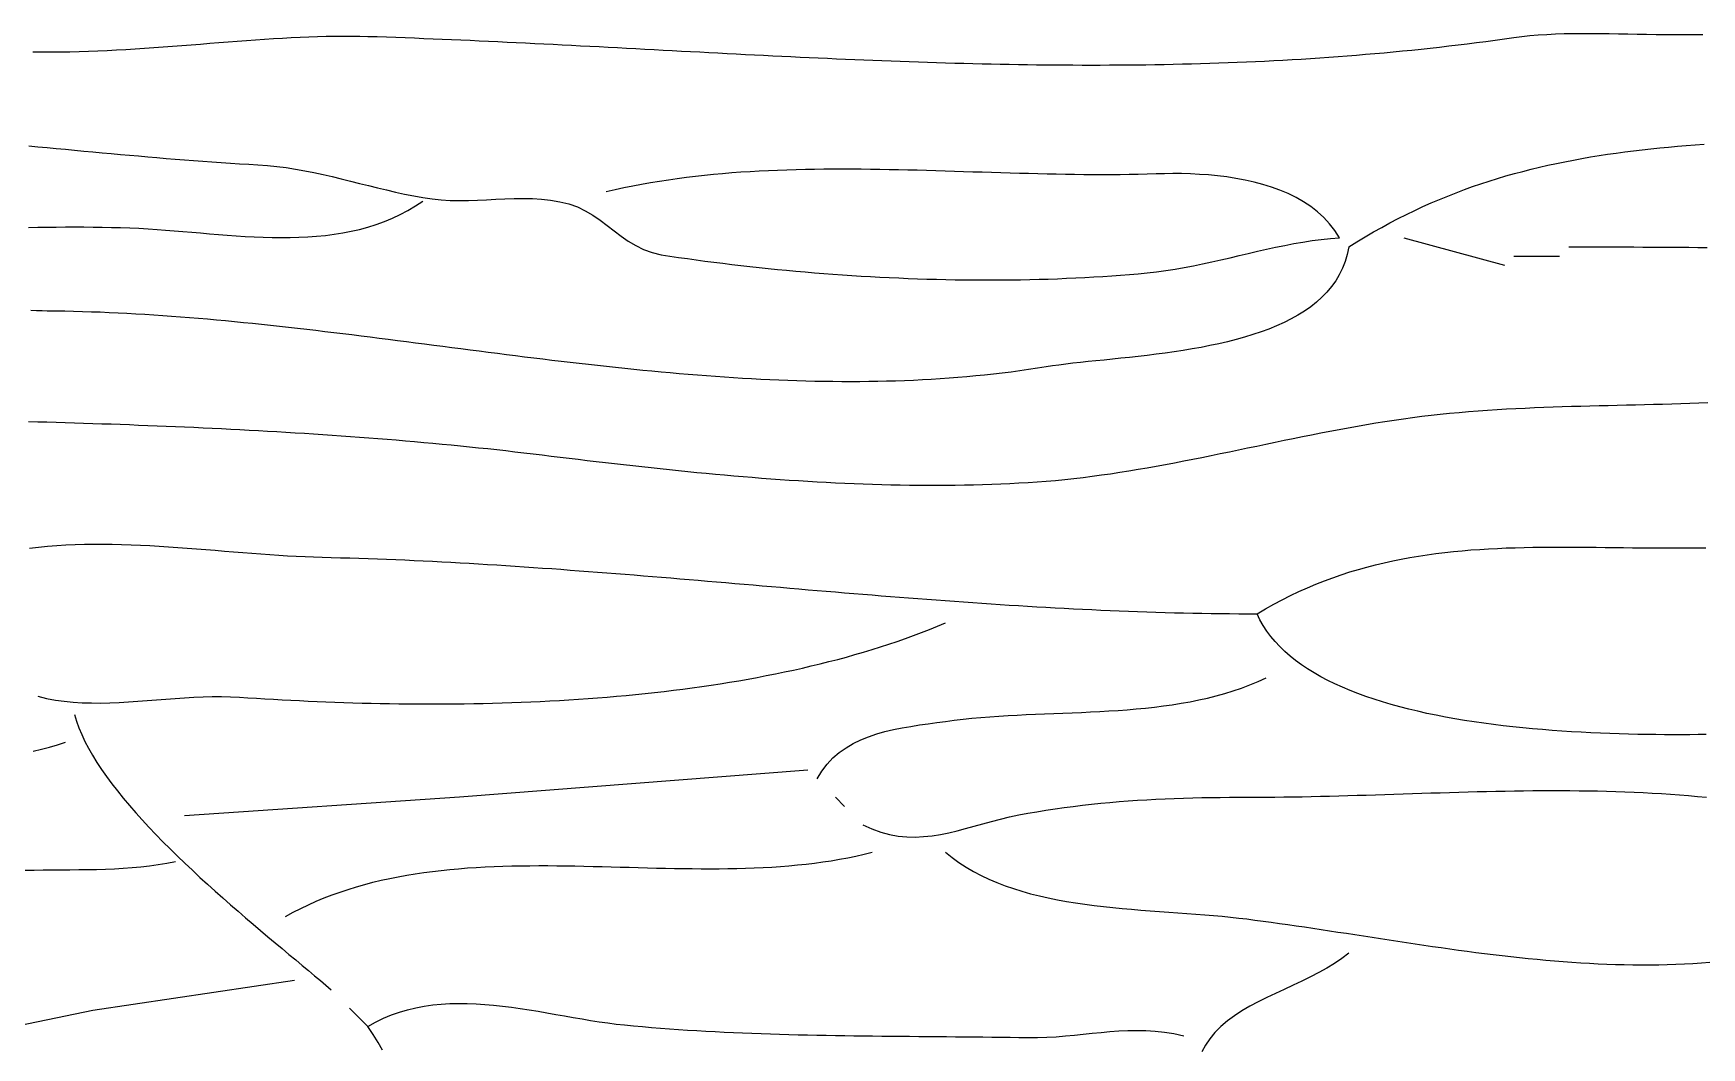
# Model space of a CAD drawing. Header units: millimetres. Extents: x 17 to 1517, y 15 to 1503.
# Drawn here: x 860.5 to 1042.5, y 1178.7 to 1289.3 of the extents above; entities that cross this region are included whole.
import ezdxf

# ---------------------------------------------------------------- set-up
doc = ezdxf.new("R2010")
doc.units = ezdxf.units.MM
doc.layers.add('0_0_0', color=3, linetype='Continuous')

msp = doc.modelspace()

# ---------------------------------------------------------------- linework, layer by layer
at = {"layer": '0_0_0'}
for points in [[(860.4492, 1287.2715), (861.45, 1287.2585), (862.4547, 1287.2558), (863.4628, 1287.2628), (864.474, 1287.2789), (865.4878, 1287.3036), (866.5038, 1287.3361), (867.5217, 1287.3759), (868.5411, 1287.4224), (869.5616, 1287.4749), (870.5828, 1287.533), (871.6043, 1287.5959), (872.6258, 1287.6631), (873.6467, 1287.7339), (874.6668, 1287.8078), (875.6857, 1287.8841), (876.703, 1287.9623), (877.7182, 1288.0417), (878.731, 1288.1217), (879.741, 1288.2018), (880.7478, 1288.2812), (881.7511, 1288.3595), (882.7504, 1288.436), (883.7453, 1288.5101), (884.7355, 1288.5812), (885.7206, 1288.6487), (886.7002, 1288.712), (887.6738, 1288.7704), (888.6412, 1288.8234), (889.6019, 1288.8704), (890.5555, 1288.9108), (891.5016, 1288.9439), (892.4399, 1288.9692), (893.3699, 1288.986), (894.2913, 1288.9938), (895.2038, 1288.9919), (896.1067, 1288.9797), (897, 1288.9567), (898.0165, 1288.9232), (899.0322, 1288.8884), (900.0472, 1288.8523), (901.0615, 1288.8151), (902.075, 1288.7767), (903.0878, 1288.7371), (904.0999, 1288.6965), (905.1113, 1288.6549), (906.122, 1288.6123), (907.1321, 1288.5688), (908.1414, 1288.5243), (909.1502, 1288.479), (910.1583, 1288.4329), (911.1658, 1288.386), (912.1726, 1288.3384), (913.1789, 1288.2902), (914.1846, 1288.2413), (915.1897, 1288.1918), (916.1942, 1288.1418), (917.1982, 1288.0913), (918.2017, 1288.0403), (919.2046, 1287.9889), (920.207, 1287.9372), (921.2089, 1287.8852), (922.2104, 1287.8328), (923.2113, 1287.7803), (924.2118, 1287.7275), (925.2119, 1287.6746), (926.2115, 1287.6216), (927.2106, 1287.5686), (928.2094, 1287.5156), (929.2078, 1287.4625), (930.2057, 1287.4096), (931.2033, 1287.3568), (932.2006, 1287.3042), (933.1974, 1287.2517), (934.194, 1287.1996), (935.1902, 1287.1477), (936.1861, 1287.0962), (937.1817, 1287.0451), (938.177, 1286.9944), (939.172, 1286.9442), (940.1667, 1286.8945), (941.1612, 1286.8454), (942.1555, 1286.7969), (943.1495, 1286.749), (944.1433, 1286.7019), (945.1369, 1286.6555), (946.1303, 1286.6098), (947.1236, 1286.5651), (948.1166, 1286.5212), (949.1095, 1286.4782), (950.1023, 1286.4362), (951.0949, 1286.3952), (952.0874, 1286.3552), (953.0798, 1286.3164), (954.0722, 1286.2787), (955.0644, 1286.2422), (956.0565, 1286.2069), (957.0486, 1286.1729), (958.0407, 1286.1403), (959.0327, 1286.109), (960.0247, 1286.0791), (961.0167, 1286.0506), (962.0087, 1286.0237), (963.0007, 1285.9983), (963.9927, 1285.9745), (964.9848, 1285.9523), (965.977, 1285.9318), (966.9692, 1285.9131), (967.9614, 1285.8961), (968.9538, 1285.8809), (969.9463, 1285.8675), (970.9389, 1285.8561), (971.9316, 1285.8466), (972.9244, 1285.8391), (973.9174, 1285.8336), (974.9106, 1285.8302), (975.9039, 1285.8289), (976.8974, 1285.8298), (977.8912, 1285.8329), (978.8851, 1285.8382), (979.8793, 1285.8459), (980.8737, 1285.8559), (981.8683, 1285.8682), (982.8632, 1285.8831), (983.8584, 1285.9003), (984.8539, 1285.9201), (985.8496, 1285.9425), (986.8457, 1285.9675), (987.8421, 1285.9951), (988.8389, 1286.0255), (989.836, 1286.0585), (990.8334, 1286.0944), (991.8312, 1286.1331), (992.8294, 1286.1746), (993.828, 1286.2191), (994.8271, 1286.2666), (995.8265, 1286.317), (996.8264, 1286.3705), (997.8267, 1286.4271), (998.8274, 1286.4869), (999.8287, 1286.5498), (1000.8304, 1286.616), (1001.8326, 1286.6854), (1002.8354, 1286.7582), (1003.8386, 1286.8343), (1004.8424, 1286.9138), (1005.8467, 1286.9968), (1006.8516, 1287.0833), (1007.857, 1287.1733), (1008.8631, 1287.2669), (1009.8697, 1287.3641), (1010.8769, 1287.465), (1011.8848, 1287.5697), (1012.8932, 1287.678), (1013.9024, 1287.7902), (1014.9121, 1287.9063), (1015.9226, 1288.0262), (1016.9337, 1288.1501), (1017.9455, 1288.278), (1018.958, 1288.4099), (1019.9713, 1288.5458), (1020.9852, 1288.6859), (1022, 1288.8302), (1022.8734, 1288.9443), (1023.7652, 1289.0388), (1024.6743, 1289.1151), (1025.5994, 1289.1748), (1026.5393, 1289.2196), (1027.493, 1289.2508), (1028.4592, 1289.2703), (1029.4368, 1289.2794), (1030.4245, 1289.2798), (1031.4213, 1289.273), (1032.426, 1289.2606), (1033.4373, 1289.2441), (1034.4542, 1289.2252), (1035.4754, 1289.2054), (1036.4998, 1289.1862), (1037.5262, 1289.1693), (1038.5535, 1289.1562), (1039.5804, 1289.1484), (1040.6059, 1289.1476), (1041.6286, 1289.1553), (1042.6476, 1289.173)], [(860.0034, 1277.0057), (861.0022, 1276.9148), (862.0009, 1276.8232), (862.9994, 1276.7312), (863.9979, 1276.6388), (864.9963, 1276.5464), (865.9948, 1276.454), (866.9932, 1276.3619), (867.9917, 1276.2702), (868.9902, 1276.1792), (869.9889, 1276.0889), (870.9877, 1275.9997), (871.9866, 1275.9116), (872.9857, 1275.8249), (873.985, 1275.7397), (874.9846, 1275.6563), (875.9845, 1275.5747), (876.9846, 1275.4952), (877.9851, 1275.4181), (878.9859, 1275.3433), (879.9871, 1275.2712), (880.9887, 1275.2019), (881.9908, 1275.1357), (882.9933, 1275.0726), (883.9964, 1275.0128), (885, 1274.9567), (886.0398, 1274.8831), (887.0703, 1274.7779), (888.0921, 1274.644), (889.1063, 1274.4848), (890.1137, 1274.3035), (891.1152, 1274.1033), (892.1116, 1273.8873), (893.104, 1273.6588), (894.0931, 1273.4211), (895.0798, 1273.1772), (896.065, 1272.9305), (897.0496, 1272.6841), (898.0346, 1272.4413), (899.0207, 1272.2052), (900.0089, 1271.9791), (901, 1271.7661), (901.995, 1271.5696), (902.9947, 1271.3926), (904, 1271.2385), (904.9846, 1271.1282), (905.9729, 1271.0678), (906.9643, 1271.048), (907.9582, 1271.0598), (908.9541, 1271.0942), (909.9516, 1271.142), (910.9501, 1271.1944), (911.949, 1271.2421), (912.9478, 1271.2761), (913.9461, 1271.2874), (914.9433, 1271.2669), (915.9388, 1271.2056), (916.9322, 1271.0943), (917.9229, 1270.9241), (918.9104, 1270.6859), (919.8454, 1270.3614), (920.7169, 1269.944), (921.5388, 1269.4543), (922.3251, 1268.9125), (923.0895, 1268.339), (923.8462, 1267.7541), (924.6089, 1267.1783), (925.3916, 1266.632), (926.2082, 1266.1354), (927.0726, 1265.7089), (927.9988, 1265.373), (929.0007, 1265.1481), (929.943, 1265.0034), (930.8916, 1264.8622), (931.8461, 1264.7244), (932.8063, 1264.5902), (933.772, 1264.4596), (934.7429, 1264.3325), (935.7188, 1264.2091), (936.6995, 1264.0894), (937.6848, 1263.9734), (938.6744, 1263.8612), (939.668, 1263.7528), (940.6655, 1263.6482), (941.6666, 1263.5476), (942.6711, 1263.4508), (943.6787, 1263.358), (944.6893, 1263.2692), (945.7025, 1263.1845), (946.7182, 1263.1039), (947.7361, 1263.0273), (948.756, 1262.955), (949.7776, 1262.8869), (950.8008, 1262.823), (951.8252, 1262.7634), (952.8507, 1262.7081), (953.877, 1262.6572), (954.9039, 1262.6107), (955.9311, 1262.5687), (956.9585, 1262.5311), (957.9857, 1262.4981), (959.0126, 1262.4697), (960.0389, 1262.4458), (961.0644, 1262.4266), (962.0889, 1262.4122), (963.1121, 1262.4024), (964.1338, 1262.3974), (965.1537, 1262.3972), (966.1716, 1262.4019), (967.1874, 1262.4115), (968.2007, 1262.426), (969.2113, 1262.4455), (970.219, 1262.47), (971.2236, 1262.4995), (972.2248, 1262.5342), (973.2224, 1262.5739), (974.2161, 1262.6189), (975.2058, 1262.6691), (976.1912, 1262.7245), (977.172, 1262.7852), (978.1481, 1262.8513), (979.1191, 1262.9227), (980.085, 1262.9995), (981.0453, 1263.0818), (982, 1263.1697), (983.0204, 1263.2802), (984.0365, 1263.4155), (985.0486, 1263.5726), (986.0571, 1263.749), (987.0624, 1263.9416), (988.0648, 1264.148), (989.0648, 1264.3651), (990.0625, 1264.5904), (991.0584, 1264.821), (992.0529, 1265.0542), (993.0463, 1265.2873), (994.039, 1265.5173), (995.0314, 1265.7417), (996.0237, 1265.9576), (997.0164, 1266.1623), (998.0097, 1266.353), (999.0042, 1266.5269), (1000.0001, 1266.6813), (1000.9978, 1266.8135), (1001.9976, 1266.9206), (1003, 1267), (1002.4902, 1267.7963), (1001.9171, 1268.5326), (1001.285, 1269.2109), (1000.5984, 1269.8334), (999.8616, 1270.4024), (999.079, 1270.9199), (998.255, 1271.3882), (997.3938, 1271.8094), (996.5, 1272.1857), (995.5778, 1272.5193), (994.6316, 1272.8124), (993.6659, 1273.0671), (992.6849, 1273.2857), (991.6931, 1273.4702), (990.6948, 1273.6229), (989.6944, 1273.746), (988.6963, 1273.8416), (987.7048, 1273.912), (986.7243, 1273.9592), (985.7592, 1273.9854), (984.8139, 1273.993), (983.8927, 1273.9839), (983, 1273.9605), (982.0215, 1273.9303), (981.0401, 1273.9064), (980.056, 1273.8884), (979.0691, 1273.8759), (978.0797, 1273.8686), (977.0878, 1273.8663), (976.0936, 1273.8685), (975.0971, 1273.8751), (974.0985, 1273.8855), (973.0979, 1273.8995), (972.0954, 1273.9169), (971.0911, 1273.9371), (970.0852, 1273.96), (969.0777, 1273.9852), (968.0687, 1274.0124), (967.0584, 1274.0413), (966.0469, 1274.0714), (965.0343, 1274.1026), (964.0207, 1274.1344), (963.0062, 1274.1666), (961.9909, 1274.1988), (960.975, 1274.2307), (959.9586, 1274.262), (958.9417, 1274.2923), (957.9245, 1274.3214), (956.9071, 1274.3488), (955.8896, 1274.3743), (954.8721, 1274.3975), (953.8548, 1274.4182), (952.8377, 1274.4359), (951.821, 1274.4505), (950.8047, 1274.4614), (949.789, 1274.4685), (948.7741, 1274.4713), (947.7599, 1274.4697), (946.7467, 1274.4631), (945.7345, 1274.4514), (944.7234, 1274.4341), (943.7136, 1274.411), (942.7052, 1274.3818), (941.6983, 1274.346), (940.693, 1274.3035), (939.6894, 1274.2538), (938.6876, 1274.1966), (937.6878, 1274.1316), (936.69, 1274.0585), (935.6944, 1273.9769), (934.7011, 1273.8866), (933.7101, 1273.7872), (932.7217, 1273.6784), (931.7359, 1273.5598), (930.7528, 1273.4311), (929.7726, 1273.292), (928.7953, 1273.1422), (927.8211, 1272.9814), (926.85, 1272.8092), (925.8823, 1272.6252), (924.9179, 1272.4293), (923.9571, 1272.221), (923, 1272)], [(1004, 1266), (1004.8996, 1266.5615), (1005.7991, 1267.1038), (1006.6985, 1267.6273), (1007.5978, 1268.1322), (1008.4973, 1268.619), (1009.3969, 1269.0879), (1010.2968, 1269.5395), (1011.1971, 1269.974), (1012.098, 1270.3918), (1012.9994, 1270.7933), (1013.9015, 1271.1788), (1014.8043, 1271.5488), (1015.7081, 1271.9034), (1016.6129, 1272.2432), (1017.5188, 1272.5685), (1018.4259, 1272.8797), (1019.3343, 1273.177), (1020.2441, 1273.461), (1021.1554, 1273.7319), (1022.0683, 1273.9901), (1022.9829, 1274.2359), (1023.8993, 1274.4698), (1024.8176, 1274.6921), (1025.738, 1274.9032), (1026.6604, 1275.1034), (1027.585, 1275.2931), (1028.512, 1275.4727), (1029.4414, 1275.6424), (1030.3733, 1275.8028), (1031.3078, 1275.9541), (1032.245, 1276.0967), (1033.185, 1276.231), (1034.128, 1276.3573), (1035.074, 1276.476), (1036.023, 1276.5875), (1036.9754, 1276.6921), (1037.931, 1276.7902), (1038.8901, 1276.8822), (1039.8526, 1276.9684), (1040.8188, 1277.0492), (1041.7888, 1277.1249), (1042.7625, 1277.196)], [(859.9728, 1268.1209), (860.9819, 1268.1376), (861.9905, 1268.1519), (862.9984, 1268.1631), (864.0056, 1268.1707), (865.0118, 1268.174), (866.0169, 1268.1724), (867.0207, 1268.1653), (868.0232, 1268.1521), (869.0241, 1268.1322), (870.0232, 1268.105), (871.0206, 1268.0698), (872.0159, 1268.026), (873.0091, 1267.9731), (874, 1267.9105), (874.9323, 1267.8428), (875.8734, 1267.7683), (876.8224, 1267.6887), (877.7785, 1267.6059), (878.7407, 1267.5217), (879.7081, 1267.4381), (880.6799, 1267.357), (881.6552, 1267.2801), (882.6331, 1267.2094), (883.6126, 1267.1467), (884.5929, 1267.0939), (885.5732, 1267.0529), (886.5525, 1267.0256), (887.5299, 1267.0137), (888.5046, 1267.0193), (889.4756, 1267.0441), (890.4421, 1267.0901), (891.4032, 1267.159), (892.358, 1267.2528), (893.3055, 1267.3734), (894.245, 1267.5226), (895.1756, 1267.7022), (896.0962, 1267.9143), (897.0062, 1268.1605), (897.9044, 1268.4429), (898.7902, 1268.7632), (899.6625, 1269.1234), (900.5206, 1269.5253), (901.3634, 1269.9708), (902.1902, 1270.4617), (903, 1271)], [(1010, 1267), (1021, 1264)], [(1004, 1266), (1003.8333, 1265.1847), (1003.605, 1264.4086), (1003.3176, 1263.6706), (1002.9733, 1262.9696), (1002.5747, 1262.3044), (1002.1242, 1261.6741), (1001.6241, 1261.0775), (1001.0769, 1260.5136), (1000.485, 1259.9812), (999.8508, 1259.4793), (999.1767, 1259.0068), (998.4652, 1258.5627), (997.7186, 1258.1457), (996.9394, 1257.7549), (996.1299, 1257.3891), (995.2927, 1257.0474), (994.4301, 1256.7285), (993.5445, 1256.4314), (992.6383, 1256.155), (991.714, 1255.8983), (990.7739, 1255.6601), (989.8206, 1255.4394), (988.8563, 1255.2351), (987.8836, 1255.0461), (986.9047, 1254.8713), (985.9222, 1254.7096), (984.9385, 1254.56), (983.956, 1254.4213), (982.977, 1254.2926), (982.004, 1254.1726), (981.0395, 1254.0603), (980.0857, 1253.9546), (979.1453, 1253.8545), (978.2204, 1253.7589), (977.3137, 1253.6666), (976.4274, 1253.5766), (975.564, 1253.4878), (974.726, 1253.3991), (973.9157, 1253.3095), (973.1355, 1253.2178), (972.3879, 1253.1229), (971.6752, 1253.0239), (971, 1252.9196), (970.0417, 1252.767), (969.0822, 1252.6228), (968.1216, 1252.4868), (967.1598, 1252.359), (966.1969, 1252.2391), (965.2329, 1252.1271), (964.2678, 1252.0228), (963.3016, 1251.9261), (962.3344, 1251.837), (961.3662, 1251.7551), (960.3969, 1251.6805), (959.4267, 1251.613), (958.4556, 1251.5524), (957.4834, 1251.4987), (956.5104, 1251.4517), (955.5365, 1251.4113), (954.5617, 1251.3774), (953.586, 1251.3498), (952.6095, 1251.3285), (951.6322, 1251.3132), (950.6541, 1251.3039), (949.6752, 1251.3004), (948.6955, 1251.3026), (947.7152, 1251.3104), (946.7341, 1251.3237), (945.7523, 1251.3423), (944.7699, 1251.3661), (943.7868, 1251.3949), (942.8031, 1251.4288), (941.8188, 1251.4674), (940.8339, 1251.5107), (939.8484, 1251.5587), (938.8624, 1251.611), (937.8759, 1251.6677), (936.8889, 1251.7285), (935.9014, 1251.7935), (934.9134, 1251.8623), (933.925, 1251.935), (932.9362, 1252.0114), (931.947, 1252.0913), (930.9574, 1252.1747), (929.9675, 1252.2614), (928.9772, 1252.3512), (927.9866, 1252.4441), (926.9957, 1252.5399), (926.0045, 1252.6386), (925.0131, 1252.7399), (924.0215, 1252.8437), (923.0297, 1252.95), (922.0376, 1253.0586), (921.0454, 1253.1693), (920.0531, 1253.2821), (919.0606, 1253.3968), (918.0681, 1253.5133), (917.0754, 1253.6315), (916.0827, 1253.7511), (915.09, 1253.8722), (914.0972, 1253.9946), (913.1044, 1254.1182), (912.1117, 1254.2428), (911.119, 1254.3682), (910.1263, 1254.4945), (909.1337, 1254.6214), (908.1413, 1254.7488), (907.149, 1254.8767), (906.1568, 1255.0048), (905.1648, 1255.1331), (904.1729, 1255.2613), (903.1813, 1255.3895), (902.1899, 1255.5174), (901.1988, 1255.645), (900.208, 1255.7721), (899.2174, 1255.8986), (898.2271, 1256.0244), (897.2372, 1256.1492), (896.2477, 1256.2731), (895.2585, 1256.3959), (894.2697, 1256.5174), (893.2813, 1256.6376), (892.2934, 1256.7563), (891.3059, 1256.8733), (890.319, 1256.9886), (889.3325, 1257.102), (888.3465, 1257.2134), (887.3611, 1257.3227), (886.3763, 1257.4297), (885.392, 1257.5344), (884.4084, 1257.6365), (883.4253, 1257.736), (882.4429, 1257.8328), (881.4612, 1257.9266), (880.4802, 1258.0175), (879.4999, 1258.1052), (878.5203, 1258.1896), (877.5415, 1258.2707), (876.5635, 1258.3482), (875.5862, 1258.4221), (874.6098, 1258.4922), (873.6342, 1258.5584), (872.6595, 1258.6206), (871.6856, 1258.6787), (870.7126, 1258.7324), (869.7406, 1258.7818), (868.7695, 1258.8266), (867.7994, 1258.8668), (866.8302, 1258.9022), (865.8621, 1258.9326), (864.895, 1258.9581), (863.9289, 1258.9784), (862.9639, 1258.9934), (862, 1259.003), (861.4492, 1259.012), (860.8523, 1259.031), (860.2115, 1259.059)], [(1022, 1265), (1027, 1265)], [(1028, 1266), (1029.0178, 1265.9999), (1030.0338, 1265.9995), (1031.0479, 1265.9988), (1032.0602, 1265.9978), (1033.0707, 1265.9962), (1034.0797, 1265.9941), (1035.0871, 1265.9914), (1036.0929, 1265.9879), (1037.0974, 1265.9837), (1038.1005, 1265.9786), (1039.1024, 1265.9725), (1040.103, 1265.9654), (1041.1026, 1265.9572), (1042.1011, 1265.9479), (1043.0986, 1265.9373)], [(1043.1726, 1249.0118), (1042.1887, 1248.9694), (1041.2043, 1248.931), (1040.2193, 1248.8961), (1039.2335, 1248.8643), (1038.2468, 1248.8351), (1037.2591, 1248.808), (1036.2702, 1248.7826), (1035.2801, 1248.7584), (1034.2885, 1248.735), (1033.2953, 1248.7119), (1032.3005, 1248.6887), (1031.3038, 1248.6649), (1030.3052, 1248.64), (1029.3045, 1248.6136), (1028.3015, 1248.5853), (1027.2962, 1248.5545), (1026.2884, 1248.5208), (1025.278, 1248.4839), (1024.2648, 1248.4431), (1023.2487, 1248.3981), (1022.2296, 1248.3483), (1021.2074, 1248.2934), (1020.1818, 1248.2329), (1019.1528, 1248.1663), (1018.1203, 1248.0932), (1017.084, 1248.0131), (1016.044, 1247.9256), (1015, 1247.8302), (1013.9905, 1247.7288), (1012.9821, 1247.6175), (1011.9747, 1247.4966), (1010.9683, 1247.3667), (1009.9629, 1247.2282), (1008.9583, 1247.0817), (1007.9546, 1246.9276), (1006.9517, 1246.7664), (1005.9496, 1246.5987), (1004.9481, 1246.4249), (1003.9473, 1246.2455), (1002.9472, 1246.061), (1001.9476, 1245.8718), (1000.9486, 1245.6786), (999.9501, 1245.4818), (998.952, 1245.2819), (997.9543, 1245.0793), (996.957, 1244.8747), (995.9599, 1244.6684), (994.9632, 1244.4609), (993.9666, 1244.2528), (992.9703, 1244.0446), (991.9741, 1243.8367), (990.9779, 1243.6296), (989.9818, 1243.4239), (988.9857, 1243.22), (987.9896, 1243.0184), (986.9933, 1242.8196), (985.997, 1242.6242), (985.0004, 1242.4325), (984.0036, 1242.2452), (983.0066, 1242.0626), (982.0092, 1241.8853), (981.0115, 1241.7138), (980.0134, 1241.5486), (979.0148, 1241.3901), (978.0157, 1241.239), (977.0161, 1241.0955), (976.0159, 1240.9603), (975.0151, 1240.8339), (974.0136, 1240.7167), (973.0114, 1240.6093), (972.0084, 1240.512), (971.0046, 1240.4255), (970, 1240.3503), (969.0146, 1240.2855), (968.0274, 1240.2272), (967.0385, 1240.1752), (966.0479, 1240.1296), (965.0556, 1240.0901), (964.0618, 1240.0566), (963.0666, 1240.0291), (962.0699, 1240.0073), (961.0719, 1239.9912), (960.0727, 1239.9808), (959.0723, 1239.9757), (958.0708, 1239.976), (957.0682, 1239.9816), (956.0647, 1239.9922), (955.0604, 1240.0079), (954.0552, 1240.0284), (953.0493, 1240.0537), (952.0428, 1240.0836), (951.0357, 1240.1181), (950.0281, 1240.157), (949.02, 1240.2002), (948.0116, 1240.2476), (947.0029, 1240.2991), (945.994, 1240.3545), (944.985, 1240.4137), (943.9759, 1240.4767), (942.9668, 1240.5433), (941.9579, 1240.6134), (940.949, 1240.6869), (939.9405, 1240.7636), (938.9322, 1240.8435), (937.9243, 1240.9264), (936.9169, 1241.0123), (935.9101, 1241.1009), (934.9038, 1241.1922), (933.8982, 1241.2861), (932.8934, 1241.3825), (931.8894, 1241.4812), (930.8864, 1241.5821), (929.8843, 1241.6851), (928.8833, 1241.7902), (927.8834, 1241.8971), (926.8847, 1242.0058), (925.8873, 1242.1161), (924.8912, 1242.2279), (923.8966, 1242.3412), (922.9035, 1242.4558), (921.9119, 1242.5716), (920.922, 1242.6884), (919.9339, 1242.8062), (918.9475, 1242.9248), (917.963, 1243.0442), (916.9805, 1243.1642), (916, 1243.2847), (915.013, 1243.4049), (914.0249, 1243.5224), (913.0358, 1243.6374), (912.0456, 1243.7497), (911.0544, 1243.8596), (910.0622, 1243.9669), (909.0691, 1244.0718), (908.075, 1244.1742), (907.0802, 1244.2743), (906.0844, 1244.372), (905.0879, 1244.4674), (904.0906, 1244.5604), (903.0926, 1244.6513), (902.0939, 1244.7399), (901.0946, 1244.8263), (900.0946, 1244.9106), (899.094, 1244.9928), (898.0929, 1245.073), (897.0912, 1245.151), (896.0891, 1245.2271), (895.0865, 1245.3012), (894.0835, 1245.3734), (893.0801, 1245.4437), (892.0764, 1245.5121), (891.0723, 1245.5788), (890.068, 1245.6436), (889.0635, 1245.7067), (888.0587, 1245.768), (887.0538, 1245.8277), (886.0487, 1245.8857), (885.0436, 1245.9422), (884.0384, 1245.997), (883.0331, 1246.0504), (882.0278, 1246.1022), (881.0226, 1246.1525), (880.0175, 1246.2015), (879.0125, 1246.249), (878.0076, 1246.2952), (877.0029, 1246.34), (875.9984, 1246.3836), (874.9941, 1246.4259), (873.9902, 1246.467), (872.9865, 1246.5069), (871.9832, 1246.5457), (870.9803, 1246.5834), (869.9778, 1246.62), (868.9758, 1246.6556), (867.9743, 1246.6901), (866.9733, 1246.7237), (865.9728, 1246.7564), (864.973, 1246.7882), (863.9738, 1246.8191), (862.9752, 1246.8492), (861.9774, 1246.8785), (860.9803, 1246.9071), (859.984, 1246.9349)], [(860.0825, 1233.1681), (861.0648, 1233.2803), (862.0535, 1233.3737), (863.0482, 1233.4491), (864.0483, 1233.5077), (865.0532, 1233.5502), (866.0624, 1233.5777), (867.0753, 1233.5911), (868.0914, 1233.5915), (869.1101, 1233.5797), (870.1308, 1233.5567), (871.1531, 1233.5235), (872.1764, 1233.481), (873.2001, 1233.4303), (874.2237, 1233.3722), (875.2466, 1233.3077), (876.2683, 1233.2379), (877.2882, 1233.1635), (878.3057, 1233.0857), (879.3205, 1233.0053), (880.3317, 1232.9234), (881.339, 1232.8409), (882.3418, 1232.7587), (883.3395, 1232.6778), (884.3316, 1232.5992), (885.3176, 1232.5238), (886.2967, 1232.4526), (887.2687, 1232.3866), (888.2328, 1232.3267), (889.1885, 1232.2738), (890.1353, 1232.229), (891.0726, 1232.1932), (892, 1232.1674), (893.0049, 1232.1436), (894.0095, 1232.1173), (895.0139, 1232.0884), (896.0181, 1232.0569), (897.0219, 1232.0231), (898.0256, 1231.9868), (899.029, 1231.9482), (900.0321, 1231.9073), (901.0351, 1231.8642), (902.0378, 1231.8189), (903.0403, 1231.7715), (904.0425, 1231.7221), (905.0446, 1231.6706), (906.0464, 1231.6173), (907.0481, 1231.562), (908.0495, 1231.5049), (909.0508, 1231.4461), (910.0519, 1231.3855), (911.0528, 1231.3233), (912.0535, 1231.2594), (913.054, 1231.1941), (914.0544, 1231.1272), (915.0546, 1231.059), (916.0547, 1230.9893), (917.0546, 1230.9184), (918.0544, 1230.8461), (919.054, 1230.7727), (920.0535, 1230.6981), (921.0529, 1230.6225), (922.0521, 1230.5458), (923.0512, 1230.4682), (924.0503, 1230.3896), (925.0492, 1230.3101), (926.048, 1230.2299), (927.0466, 1230.1489), (928.0452, 1230.0672), (929.0438, 1229.9849), (930.0422, 1229.9021), (931.0405, 1229.8187), (932.0388, 1229.7348), (933.037, 1229.6505), (934.0352, 1229.5659), (935.0333, 1229.481), (936.0313, 1229.3959), (937.0293, 1229.3105), (938.0272, 1229.2251), (939.0251, 1229.1396), (940.023, 1229.0541), (941.0208, 1228.9686), (942.0186, 1228.8832), (943.0165, 1228.7981), (944.0142, 1228.7131), (945.012, 1228.6284), (946.0098, 1228.544), (947.0076, 1228.46), (948.0054, 1228.3765), (949.0032, 1228.2935), (950.001, 1228.211), (950.9988, 1228.1291), (951.9967, 1228.048), (952.9946, 1227.9675), (953.9925, 1227.8879), (954.9905, 1227.8091), (955.9886, 1227.7312), (956.9867, 1227.6542), (957.9848, 1227.5783), (958.983, 1227.5034), (959.9813, 1227.4297), (960.9796, 1227.3571), (961.9781, 1227.2858), (962.9766, 1227.2158), (963.9752, 1227.1471), (964.9739, 1227.0799), (965.9727, 1227.0141), (966.9716, 1226.9499), (967.9706, 1226.8872), (968.9697, 1226.8262), (969.969, 1226.7669), (970.9683, 1226.7093), (971.9678, 1226.6536), (972.9675, 1226.5997), (973.9672, 1226.5477), (974.9672, 1226.4977), (975.9672, 1226.4498), (976.9675, 1226.4039), (977.9678, 1226.3602), (978.9684, 1226.3187), (979.9691, 1226.2795), (980.97, 1226.2426), (981.9711, 1226.208), (982.9723, 1226.176), (983.9738, 1226.1464), (984.9754, 1226.1193), (985.9773, 1226.0949), (986.9794, 1226.0731), (987.9816, 1226.054), (988.9841, 1226.0377), (989.9868, 1226.0243), (990.9897, 1226.0137), (991.9929, 1226.0061), (992.9963, 1226.0015), (994, 1226)], [(1042.9808, 1212.8304), (1042.116, 1212.8212), (1041.23, 1212.8147), (1040.3241, 1212.8114), (1039.3993, 1212.8116), (1038.4568, 1212.8155), (1037.4978, 1212.8236), (1036.5235, 1212.8362), (1035.5349, 1212.8537), (1034.5333, 1212.8763), (1033.5198, 1212.9043), (1032.4955, 1212.9383), (1031.4616, 1212.9784), (1030.4193, 1213.025), (1029.3697, 1213.0785), (1028.314, 1213.1392), (1027.2533, 1213.2074), (1026.1888, 1213.2835), (1025.1216, 1213.3678), (1024.0529, 1213.4606), (1022.9839, 1213.5624), (1021.9156, 1213.6733), (1020.8493, 1213.7938), (1019.7861, 1213.9243), (1018.7272, 1214.0649), (1017.6736, 1214.2162), (1016.6267, 1214.3784), (1015.5875, 1214.5518), (1014.5571, 1214.7368), (1013.5368, 1214.9338), (1012.5277, 1215.143), (1011.5309, 1215.3648), (1010.5476, 1215.5996), (1009.579, 1215.8477), (1008.6262, 1216.1094), (1007.6903, 1216.3851), (1006.7726, 1216.6751), (1005.8741, 1216.9797), (1004.996, 1217.2993), (1004.1395, 1217.6342), (1003.3058, 1217.9848), (1002.496, 1218.3514), (1001.7112, 1218.7343), (1000.9525, 1219.1339), (1000.2213, 1219.5505), (999.5185, 1219.9845), (998.8454, 1220.4361), (998.2032, 1220.9058), (997.5929, 1221.3938), (997.0157, 1221.9006), (996.4728, 1222.4263), (995.9653, 1222.9715), (995.4945, 1223.5364), (995.0613, 1224.1214), (994.6671, 1224.7267), (994.3129, 1225.3528), (994, 1226), (994.9115, 1226.5381), (995.8247, 1227.0495), (996.7395, 1227.5348), (997.656, 1227.9946), (998.5742, 1228.4296), (999.4942, 1228.8405), (1000.4159, 1229.2279), (1001.3393, 1229.5926), (1002.2646, 1229.9351), (1003.1917, 1230.2563), (1004.1206, 1230.5566), (1005.0514, 1230.8369), (1005.9841, 1231.0977), (1006.9188, 1231.3397), (1007.8553, 1231.5637), (1008.7939, 1231.7702), (1009.7344, 1231.96), (1010.677, 1232.1337), (1011.6216, 1232.2919), (1012.5683, 1232.4354), (1013.5171, 1232.5649), (1014.4679, 1232.6809), (1015.421, 1232.7841), (1016.3762, 1232.8753), (1017.3336, 1232.9551), (1018.2932, 1233.0242), (1019.255, 1233.0832), (1020.2191, 1233.1328), (1021.1855, 1233.1736), (1022.1542, 1233.2064), (1023.1253, 1233.2318), (1024.0987, 1233.2505), (1025.0745, 1233.2631), (1026.0527, 1233.2704), (1027.0333, 1233.2729), (1028.0164, 1233.2714), (1029.002, 1233.2665), (1029.9901, 1233.2589), (1030.9808, 1233.2493), (1031.974, 1233.2382), (1032.9697, 1233.2265), (1033.9681, 1233.2148), (1034.9691, 1233.2037), (1035.9728, 1233.1939), (1036.9791, 1233.186), (1037.9882, 1233.1808), (1039, 1233.179), (1039.9834, 1233.1788), (1040.9687, 1233.1785), (1041.9555, 1233.1778), (1042.944, 1233.1768)], [(861, 1217), (861.9464, 1216.7753), (862.9044, 1216.5972), (863.873, 1216.4617), (864.8511, 1216.3651), (865.8378, 1216.3034), (866.8322, 1216.273), (867.8332, 1216.2699), (868.8401, 1216.2904), (869.8516, 1216.3306), (870.8671, 1216.3868), (871.8853, 1216.455), (872.9055, 1216.5315), (873.9266, 1216.6124), (874.9476, 1216.694), (875.9677, 1216.7723), (876.9858, 1216.8437), (878.0011, 1216.9042), (879.0124, 1216.9501), (880.0189, 1216.9774), (881.0197, 1216.9825), (882.0137, 1216.9614), (883, 1216.9105), (883.912, 1216.8492), (884.8314, 1216.79), (885.7579, 1216.7329), (886.6912, 1216.6779), (887.6312, 1216.6252), (888.5777, 1216.5749), (889.5305, 1216.5271), (890.4892, 1216.4818), (891.4538, 1216.4391), (892.4241, 1216.3992), (893.3997, 1216.362), (894.3805, 1216.3278), (895.3663, 1216.2966), (896.3568, 1216.2684), (897.352, 1216.2434), (898.3514, 1216.2217), (899.355, 1216.2034), (900.3626, 1216.1885), (901.3738, 1216.1771), (902.3885, 1216.1693), (903.4066, 1216.1653), (904.4277, 1216.1651), (905.4516, 1216.1687), (906.4783, 1216.1764), (907.5073, 1216.1881), (908.5386, 1216.204), (909.572, 1216.2241), (910.6071, 1216.2486), (911.6438, 1216.2775), (912.682, 1216.311), (913.7213, 1216.349), (914.7615, 1216.3918), (915.8026, 1216.4393), (916.8441, 1216.4918), (917.886, 1216.5492), (918.928, 1216.6116), (919.9699, 1216.6793), (921.0115, 1216.7521), (922.0526, 1216.8304), (923.093, 1216.914), (924.1324, 1217.0031), (925.1707, 1217.0979), (926.2076, 1217.1983), (927.243, 1217.3045), (928.2765, 1217.4166), (929.3081, 1217.5347), (930.3375, 1217.6588), (931.3644, 1217.7891), (932.3887, 1217.9256), (933.4102, 1218.0684), (934.4286, 1218.2176), (935.4438, 1218.3734), (936.4555, 1218.5357), (937.4635, 1218.7047), (938.4676, 1218.8805), (939.4676, 1219.0631), (940.4632, 1219.2527), (941.4544, 1219.4494), (942.4408, 1219.6532), (943.4222, 1219.8642), (944.3985, 1220.0825), (945.3694, 1220.3082), (946.3347, 1220.5414), (947.2942, 1220.7822), (948.2477, 1221.0307), (949.195, 1221.2869), (950.1358, 1221.551), (951.07, 1221.823), (951.9974, 1222.1031), (952.9176, 1222.3913), (953.8306, 1222.6877), (954.7361, 1222.9924), (955.6339, 1223.3054), (956.5238, 1223.627), (957.4055, 1223.9572), (958.279, 1224.296), (959.1438, 1224.6435), (960, 1225)], [(946, 1208), (946.5144, 1208.8468), (947.0925, 1209.604), (947.7292, 1210.2774), (948.4195, 1210.8732), (949.1585, 1211.3972), (949.9411, 1211.8554), (950.7623, 1212.254), (951.6172, 1212.5987), (952.5007, 1212.8957), (953.4079, 1213.1509), (954.3337, 1213.3703), (955.2731, 1213.5599), (956.2212, 1213.7258), (957.1729, 1213.8738), (958.1233, 1214.0099), (959.0673, 1214.1403), (960, 1214.2708), (960.9587, 1214.3998), (961.9239, 1214.514), (962.8951, 1214.6147), (963.8717, 1214.7032), (964.8533, 1214.7808), (965.8394, 1214.8489), (966.8294, 1214.9088), (967.8229, 1214.9618), (968.8193, 1215.0092), (969.8181, 1215.0523), (970.819, 1215.0925), (971.8212, 1215.1311), (972.8244, 1215.1693), (973.828, 1215.2086), (974.8316, 1215.2502), (975.8346, 1215.2955), (976.8365, 1215.3457), (977.8368, 1215.4022), (978.8351, 1215.4664), (979.8307, 1215.5394), (980.8233, 1215.6228), (981.8123, 1215.7176), (982.7972, 1215.8254), (983.7776, 1215.9474), (984.7528, 1216.0849), (985.7224, 1216.2393), (986.6859, 1216.4118), (987.6428, 1216.6039), (988.5926, 1216.8167), (989.5348, 1217.0516), (990.4689, 1217.31), (991.3944, 1217.5932), (992.3107, 1217.9025), (993.2174, 1218.2391), (994.114, 1218.6045), (995, 1219)], [(865, 1215), (865.21, 1214.2862), (865.4691, 1213.5614), (865.7751, 1212.8266), (866.126, 1212.0824), (866.5199, 1211.3297), (866.9547, 1210.5694), (867.4285, 1209.8022), (867.9393, 1209.029), (868.4849, 1208.2506), (869.0636, 1207.4677), (869.6731, 1206.6813), (870.3117, 1205.8922), (870.9771, 1205.1011), (871.6675, 1204.3089), (872.3808, 1203.5164), (873.1151, 1202.7244), (873.8683, 1201.9337), (874.6385, 1201.1453), (875.4235, 1200.3598), (876.2215, 1199.5781), (877.0305, 1198.801), (877.8484, 1198.0293), (878.6732, 1197.2639), (879.5029, 1196.5056), (880.3356, 1195.7552), (881.1692, 1195.0135), (882.0017, 1194.2813), (882.8311, 1193.5595), (883.6555, 1192.8488), (884.4728, 1192.1502), (885.281, 1191.4643), (886.0782, 1190.7921), (886.8622, 1190.1344), (887.6312, 1189.4919), (888.3831, 1188.8655), (889.1159, 1188.256), (889.8276, 1187.6642), (890.5163, 1187.091), (891.1798, 1186.5371), (891.8163, 1186.0035), (892.4237, 1185.4908), (893, 1185)], [(860.4871, 1211.0316), (861.3805, 1211.2245), (862.2642, 1211.4487), (863.1376, 1211.7064), (864, 1212)], [(877, 1204), (907, 1206.0432), (945, 1209)], [(951, 1203), (951.9874, 1202.5449), (952.9574, 1202.1931), (953.9122, 1201.9365), (954.8541, 1201.7671), (955.7855, 1201.6769), (956.7087, 1201.6579), (957.6261, 1201.7021), (958.54, 1201.8014), (959.4527, 1201.9478), (960.3665, 1202.1334), (961.2839, 1202.3501), (962.2071, 1202.5899), (963.1385, 1202.8447), (964.0804, 1203.1067), (965.0352, 1203.3676), (966.0051, 1203.6197), (966.9926, 1203.8547), (968, 1204.0648), (968.9884, 1204.2481), (969.9786, 1204.4202), (970.9704, 1204.5814), (971.9636, 1204.732), (972.9582, 1204.8723), (973.9542, 1205.0026), (974.9513, 1205.1232), (975.9496, 1205.2345), (976.9489, 1205.3368), (977.9491, 1205.4304), (978.9501, 1205.5155), (979.9519, 1205.5926), (980.9543, 1205.6618), (981.9573, 1205.7236), (982.9608, 1205.7783), (983.9646, 1205.8261), (984.9687, 1205.8673), (985.9729, 1205.9024), (986.9773, 1205.9315), (987.9816, 1205.9551), (988.9859, 1205.9734), (989.9899, 1205.9867), (990.9937, 1205.9953), (991.997, 1205.9997), (993, 1206), (993.9806, 1206.0004), (994.9637, 1206.0047), (995.9493, 1206.0125), (996.9372, 1206.0238), (997.9273, 1206.0381), (998.9195, 1206.0554), (999.9137, 1206.0753), (1000.9098, 1206.0975), (1001.9077, 1206.122), (1002.9073, 1206.1483), (1003.9085, 1206.1764), (1004.9111, 1206.2058), (1005.915, 1206.2364), (1006.9202, 1206.268), (1007.9266, 1206.3003), (1008.934, 1206.3331), (1009.9422, 1206.3661), (1010.9513, 1206.399), (1011.9611, 1206.4317), (1012.9715, 1206.4639), (1013.9824, 1206.4954), (1014.9937, 1206.5258), (1016.0052, 1206.5551), (1017.0169, 1206.5828), (1018.0287, 1206.6089), (1019.0404, 1206.633), (1020.0519, 1206.6549), (1021.0632, 1206.6744), (1022.0741, 1206.6912), (1023.0845, 1206.705), (1024.0944, 1206.7157), (1025.1035, 1206.7231), (1026.1118, 1206.7267), (1027.1192, 1206.7265), (1028.1256, 1206.7222), (1029.1308, 1206.7135), (1030.1348, 1206.7001), (1031.1375, 1206.682), (1032.1386, 1206.6587), (1033.1383, 1206.6301), (1034.1362, 1206.5959), (1035.1324, 1206.5559), (1036.1267, 1206.5098), (1037.119, 1206.4575), (1038.1091, 1206.3986), (1039.0971, 1206.3329), (1040.0827, 1206.2601), (1041.066, 1206.1801), (1042.0466, 1206.0926), (1043.0247, 1205.9974)], [(948, 1206), (949, 1205)], [(888, 1193), (888.8285, 1193.4494), (889.6657, 1193.8747), (890.5113, 1194.2765), (891.365, 1194.6555), (892.2267, 1195.0123), (893.096, 1195.3475), (893.9728, 1195.6617), (894.8568, 1195.9555), (895.7477, 1196.2297), (896.6453, 1196.4847), (897.5494, 1196.7213), (898.4598, 1196.9401), (899.3761, 1197.1416), (900.2983, 1197.3265), (901.2259, 1197.4955), (902.1588, 1197.6491), (903.0967, 1197.788), (904.0395, 1197.9128), (904.9868, 1198.0241), (905.9384, 1198.1226), (906.8941, 1198.2089), (907.8537, 1198.2836), (908.8168, 1198.3473), (909.7834, 1198.4007), (910.753, 1198.4443), (911.7255, 1198.4789), (912.7007, 1198.505), (913.6782, 1198.5233), (914.658, 1198.5343), (915.6396, 1198.5388), (916.6229, 1198.5373), (917.6077, 1198.5304), (918.5937, 1198.5188), (919.5807, 1198.5032), (920.5683, 1198.484), (921.5565, 1198.4621), (922.5449, 1198.4379), (923.5333, 1198.4121), (924.5215, 1198.3854), (925.5092, 1198.3583), (926.4962, 1198.3315), (927.4822, 1198.3056), (928.4671, 1198.2812), (929.4505, 1198.2591), (930.4323, 1198.2397), (931.4121, 1198.2237), (932.3898, 1198.2117), (933.3651, 1198.2044), (934.3377, 1198.2024), (935.3075, 1198.2063), (936.2742, 1198.2167), (937.2376, 1198.2343), (938.1973, 1198.2597), (939.1532, 1198.2935), (940.1051, 1198.3363), (941.0526, 1198.3888), (941.9956, 1198.4516), (942.9338, 1198.5253), (943.867, 1198.6105), (944.7949, 1198.7079), (945.7174, 1198.8181), (946.634, 1198.9417), (947.5447, 1199.0793), (948.4492, 1199.2316), (949.3472, 1199.3992), (950.2384, 1199.5827), (951.1228, 1199.7828), (952, 1200)], [(960, 1200), (960.7229, 1199.4202), (961.4746, 1198.8787), (962.2537, 1198.3738), (963.0587, 1197.904), (963.8881, 1197.468), (964.7405, 1197.0642), (965.6144, 1196.6912), (966.5083, 1196.3474), (967.4208, 1196.0314), (968.3504, 1195.7417), (969.2957, 1195.4768), (970.2552, 1195.2352), (971.2274, 1195.0156), (972.2109, 1194.8163), (973.2043, 1194.6358), (974.2059, 1194.4729), (975.2145, 1194.3258), (976.2285, 1194.1932), (977.2465, 1194.0736), (978.267, 1193.9655), (979.2886, 1193.8674), (980.3097, 1193.7778), (981.329, 1193.6953), (982.345, 1193.6184), (983.3561, 1193.5456), (984.361, 1193.4754), (985.3582, 1193.4063), (986.3462, 1193.3369), (987.3236, 1193.2656), (988.2889, 1193.191), (989.2407, 1193.1117), (990.1774, 1193.0261), (991.0976, 1192.9327), (992, 1192.8302), (992.8806, 1192.7219), (993.7656, 1192.6091), (994.6548, 1192.4923), (995.5481, 1192.3715), (996.4454, 1192.2472), (997.3466, 1192.1196), (998.2514, 1191.9891), (999.1598, 1191.8559), (1000.0716, 1191.7203), (1000.9867, 1191.5826), (1001.9049, 1191.4431), (1002.8262, 1191.3022), (1003.7504, 1191.16), (1004.6773, 1191.017), (1005.6069, 1190.8733), (1006.539, 1190.7293), (1007.4734, 1190.5854), (1008.41, 1190.4416), (1009.3487, 1190.2985), (1010.2894, 1190.1563), (1011.2319, 1190.0152), (1012.1761, 1189.8756), (1013.1218, 1189.7377), (1014.0689, 1189.6019), (1015.0174, 1189.4684), (1015.9669, 1189.3376), (1016.9175, 1189.2098), (1017.869, 1189.0851), (1018.8212, 1188.9641), (1019.7741, 1188.8468), (1020.7274, 1188.7336), (1021.6811, 1188.6249), (1022.6349, 1188.5209), (1023.5889, 1188.4219), (1024.5428, 1188.3283), (1025.4965, 1188.2402), (1026.4499, 1188.158), (1027.4028, 1188.082), (1028.3552, 1188.0125), (1029.3068, 1187.9498), (1030.2575, 1187.8942), (1031.2073, 1187.8459), (1032.1559, 1187.8053), (1033.1033, 1187.7727), (1034.0492, 1187.7484), (1034.9937, 1187.7326), (1035.9364, 1187.7257), (1036.8774, 1187.7279), (1037.8165, 1187.7396), (1038.7534, 1187.761), (1039.6882, 1187.7924), (1040.6207, 1187.8342), (1041.5506, 1187.8866), (1042.478, 1187.9499), (1043.4026, 1188.0245)], [(859.6203, 1198.0334), (860.5893, 1198.0574), (861.5604, 1198.0734), (862.533, 1198.0836), (863.5065, 1198.0905), (864.4805, 1198.0967), (865.4544, 1198.1045), (866.4275, 1198.1164), (867.3994, 1198.1348), (868.3696, 1198.1623), (869.3374, 1198.2012), (870.3022, 1198.254), (871.2637, 1198.3231), (872.2212, 1198.4111), (873.1741, 1198.5203), (874.1219, 1198.6532), (875.064, 1198.8123), (876, 1199)], [(1004, 1189), (1003.2591, 1188.4202), (1002.4618, 1187.8756), (1001.6166, 1187.3609), (1000.7317, 1186.871), (999.8155, 1186.4005), (998.8762, 1185.9441), (997.9221, 1185.4966), (996.9617, 1185.0528), (996.0032, 1184.6073), (995.0549, 1184.155), (994.1251, 1183.6905), (993.2222, 1183.2085), (992.3545, 1182.7039), (991.5303, 1182.1714), (990.7579, 1181.6056), (990.0456, 1181.0014), (989.4018, 1180.3535), (988.8348, 1179.6566), (988.3848, 1178.982), (987.9569, 1178.2264)], [(889, 1186), (867, 1182.7345), (857, 1180.6737)], [(895, 1183), (897, 1181)], [(898.6067, 1178.407), (898.1128, 1179.2627), (897.5791, 1180.1278), (897, 1181), (897.8384, 1181.4769), (898.6914, 1181.8962), (899.5581, 1182.2604), (900.4376, 1182.5725), (901.3291, 1182.8349), (902.2318, 1183.0504), (903.1447, 1183.2217), (904.067, 1183.3516), (904.9978, 1183.4427), (905.9363, 1183.4976), (906.8817, 1183.5192), (907.833, 1183.51), (908.7895, 1183.4729), (909.7502, 1183.4104), (910.7143, 1183.3254), (911.681, 1183.2204), (912.6493, 1183.0982), (913.6184, 1182.9615), (914.5875, 1182.813), (915.5558, 1182.6553), (916.5222, 1182.4912), (917.4861, 1182.3234), (918.4465, 1182.1546), (919.4025, 1181.9874), (920.3534, 1181.8246), (921.2982, 1181.6689), (922.2362, 1181.5229), (923.1663, 1181.3894), (924.0879, 1181.271), (925, 1181.1705), (925.9718, 1181.0761), (926.9475, 1180.9869), (927.9268, 1180.9027), (928.9095, 1180.8233), (929.8954, 1180.7487), (930.8845, 1180.6785), (931.8765, 1180.6127), (932.8712, 1180.5511), (933.8684, 1180.4935), (934.868, 1180.4399), (935.8698, 1180.39), (936.8737, 1180.3436), (937.8793, 1180.3007), (938.8867, 1180.261), (939.8955, 1180.2244), (940.9056, 1180.1907), (941.9169, 1180.1599), (942.9291, 1180.1316), (943.9421, 1180.1058), (944.9556, 1180.0824), (945.9696, 1180.061), (946.9839, 1180.0417), (947.9982, 1180.0242), (949.0124, 1180.0083), (950.0263, 1179.994), (951.0398, 1179.9811), (952.0526, 1179.9693), (953.0646, 1179.9586), (954.0756, 1179.9487), (955.0854, 1179.9396), (956.0938, 1179.9311), (957.1008, 1179.9229), (958.106, 1179.915), (959.1093, 1179.9072), (960.1106, 1179.8993), (961.1096, 1179.8912), (962.1063, 1179.8828), (963.1003, 1179.8737), (964.0915, 1179.864), (965.0798, 1179.8534), (966.065, 1179.8418), (967.0468, 1179.8291), (968.0252, 1179.8149), (969, 1179.7994), (970.0477, 1179.7997), (971.0757, 1179.8324), (972.0865, 1179.8912), (973.083, 1179.9699), (974.0681, 1180.0625), (975.0443, 1180.1626), (976.0146, 1180.2642), (976.9817, 1180.361), (977.9483, 1180.4469), (978.9174, 1180.5157), (979.8915, 1180.5612), (980.8736, 1180.5773), (981.8664, 1180.5578), (982.8726, 1180.4964), (983.8951, 1180.3871), (984.9366, 1180.2237), (986, 1180)]]:
    msp.add_lwpolyline(points, dxfattribs=at)

doc.saveas('drawing.dxf')
